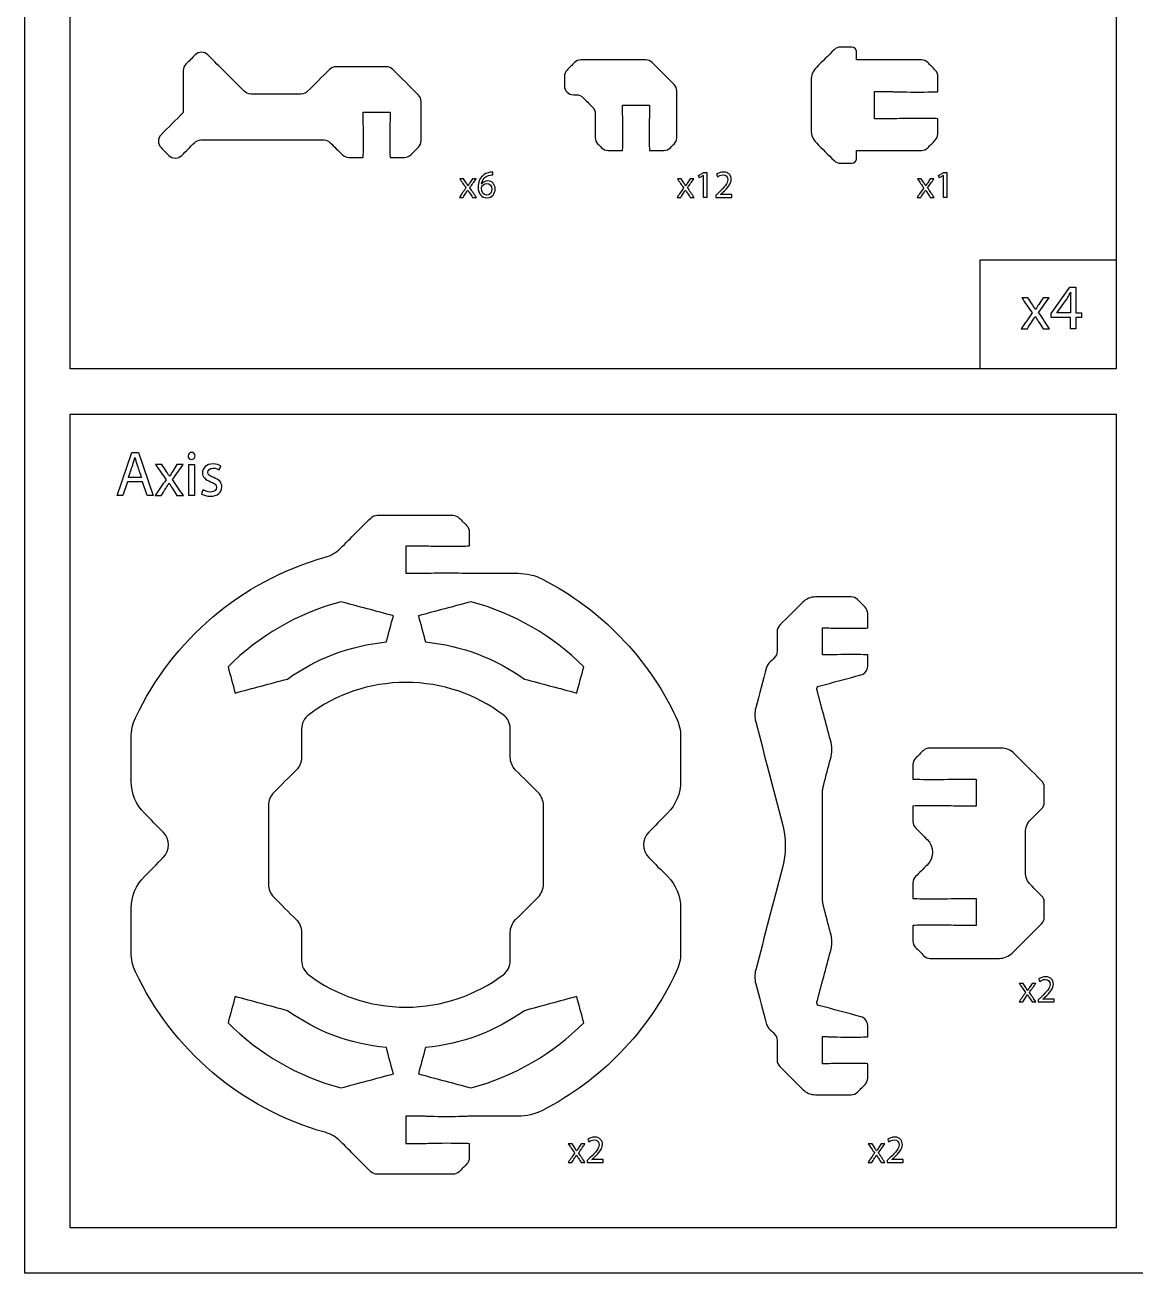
# Model space of a CAD drawing. Extents: x 0 to 395, y 205 to 450.
# Drawn here: x 0 to 122.6, y 205 to 342.9 of the extents above; entities that cross this region are included whole.
import ezdxf

# ---------------------------------------------------------------- set-up
doc = ezdxf.new("R2010")
doc.units = 0
doc.header["$MEASUREMENT"] = 0
doc.layers.add('DEFAULT', color=18, linetype='CONTINUOUS')

msp = doc.modelspace()

# ---------------------------------------------------------------- linework, layer by layer
at = {"layer": 'DEFAULT', "color": 18}
for points in [[(395, 205), (0, 205), (0, 450), (395, 450)], [(120.56, 304.92), (5, 304.92), (5, 445), (120.56, 445)], [(74.97, 326.26), (74.96, 326.26), (74.48, 326), (74.41, 326.29), (75.01, 326.61), (75.33, 326.61), (75.33, 323.86), (74.97, 323.86)], [(101.49, 326.26), (101.48, 326.26), (101.01, 326), (100.93, 326.29), (101.53, 326.61), (101.85, 326.61), (101.85, 323.86), (101.49, 323.86)], [(120.56, 304.92), (105.54, 304.92), (105.54, 316.96), (120.56, 316.96)], [(115.51, 309.35), (115.51, 310.6), (113.38, 310.6), (113.38, 311.01), (115.43, 313.94), (116.1, 313.94), (116.1, 311.09), (116.74, 311.09), (116.74, 310.6), (116.1, 310.6), (116.1, 309.35)], [(120.56, 210), (5, 210), (5, 299.92), (120.56, 299.92)], [(11.31, 292.41), (10.81, 290.91), (10.18, 290.91), (11.79, 295.67), (12.53, 295.67), (14.16, 290.91), (13.5, 290.91), (12.99, 292.41)], [(18.1, 294.33), (18.72, 294.33), (18.72, 290.91), (18.1, 290.91)]]:
    msp.add_lwpolyline(points, close=True, dxfattribs=at)
at = {"layer": 'DEFAULT', "color": 1}
for points, knots in [([(43.77, 334.46), (43.77, 333.01), (43.77, 331.56), (43.77, 330.11), (43.77, 329.85), (43.66, 329.59), (43.48, 329.41), (43.2, 329.13), (42.92, 328.85), (42.65, 328.58), (42.46, 328.39), (42.2, 328.28), (41.94, 328.28), (41.41, 328.28), (40.88, 328.28), (40.35, 328.28), (40.33, 328.28), (40.3, 328.9), (40.3, 330.28), (40.3, 331.67), (40.35, 332.66), (40.35, 332.79), (40.35, 332.95), (40.35, 333.12), (40.35, 333.29), (39.35, 333.29), (38.35, 333.29), (37.36, 333.29), (37.36, 333.12), (37.36, 332.95), (37.36, 332.79), (37.36, 332.66), (37.4, 331.67), (37.4, 330.28), (37.4, 328.9), (37.38, 328.28), (37.36, 328.28), (36.83, 328.28), (36.3, 328.28), (35.77, 328.28), (35.5, 328.28), (35.25, 328.39), (35.06, 328.58), (34.62, 329.02), (34.18, 329.46), (33.73, 329.9), (33.54, 330.09), (33.29, 330.2), (33.03, 330.2), (28.5, 330.2), (23.97, 330.2), (19.44, 330.2), (19.17, 330.2), (18.92, 330.09), (18.73, 329.9), (18.26, 329.43), (17.79, 328.96), (17.32, 328.49), (16.93, 328.1), (16.29, 328.1), (15.9, 328.49), (15.61, 328.78), (15.32, 329.07), (15.03, 329.37), (14.64, 329.76), (14.64, 330.39), (15.03, 330.78), (15.85, 331.6), (16.67, 332.42), (17.49, 333.25), (17.49, 334.79), (17.49, 336.33), (17.49, 337.88), (17.49, 338.14), (17.59, 338.39), (17.78, 338.58), (18.12, 338.92), (18.46, 339.26), (18.8, 339.6), (19.19, 339.99), (19.82, 339.99), (20.21, 339.6), (21.55, 338.26), (22.89, 336.92), (24.23, 335.58), (24.42, 335.39), (24.68, 335.28), (24.94, 335.28), (26.8, 335.28), (28.66, 335.28), (30.53, 335.28), (30.79, 335.28), (31.05, 335.39), (31.23, 335.58), (32.04, 336.38), (32.84, 337.19), (33.65, 337.99), (33.83, 338.18), (34.09, 338.29), (34.35, 338.29), (36.22, 338.29), (38.08, 338.29), (39.94, 338.29), (40.2, 338.29), (40.46, 338.18), (40.65, 337.99), (41.59, 337.05), (42.53, 336.11), (43.48, 335.16), (43.66, 334.98), (43.77, 334.72), (43.77, 334.46)], [1, 1, 1, 1, 13.312, 13.312, 13.312, 14.312, 14.312, 14.312, 17.635402, 17.635402, 17.635402, 18.635402, 18.635402, 18.635402, 23.131402, 23.131402, 23.131402, 24.131402, 24.131402, 24.131402, 25.131402, 25.131402, 25.131402, 26.551402, 26.551402, 26.551402, 35.051402, 35.051402, 35.051402, 36.471402, 36.471402, 36.471402, 37.471402, 37.471402, 37.471402, 38.471402, 38.471402, 38.471402, 42.968402, 42.968402, 42.968402, 43.968402, 43.968402, 43.968402, 49.29504, 49.29504, 49.29504, 50.29504, 50.29504, 50.29504, 88.81004, 88.81004, 88.81004, 89.81004, 89.81004, 89.81004, 95.481743, 95.481743, 95.481743, 96.481743, 96.481743, 96.481743, 100.001014, 100.001014, 100.001014, 101.001014, 101.001014, 101.001014, 110.891317, 110.891317, 110.891317, 124.007317, 124.007317, 124.007317, 125.007317, 125.007317, 125.007317, 129.088738, 129.088738, 129.088738, 130.088738, 130.088738, 130.088738, 146.215017, 146.215017, 146.215017, 147.215017, 147.215017, 147.215017, 163.045017, 163.045017, 163.045017, 164.045017, 164.045017, 164.045017, 173.726018, 173.726018, 173.726018, 174.726018, 174.726018, 174.726018, 190.557018, 190.557018, 190.557018, 191.557018, 191.557018, 191.557018, 202.89901, 202.89901, 202.89901, 203.89901, 203.89901, 203.89901, 203.89901]), ([(100.56, 337.92), (100.75, 337.74), (100.86, 337.48), (100.86, 337.22), (100.86, 336.66), (100.86, 336.1), (100.85, 335.54), (100.85, 335.51), (99.74, 335.5), (98.35, 335.5), (96.97, 335.5), (95.98, 335.54), (95.85, 335.54), (95.19, 335.54), (94.52, 335.54), (93.86, 335.54), (93.86, 334.54), (93.86, 333.54), (93.86, 332.54), (94.52, 332.54), (95.19, 332.54), (95.85, 332.54), (95.98, 332.54), (96.97, 332.59), (98.35, 332.59), (99.74, 332.59), (100.85, 332.57), (100.85, 332.54), (100.85, 331.99), (100.85, 331.43), (100.85, 330.87), (100.85, 330.61), (100.75, 330.35), (100.56, 330.17), (100.29, 329.89), (100.01, 329.61), (99.74, 329.34), (99.55, 329.15), (99.29, 329.04), (99.03, 329.04), (96.64, 329.04), (94.25, 329.04), (91.86, 329.04), (91.86, 328.74), (91.86, 328.43), (91.86, 328.13), (91.86, 327.85), (91.63, 327.63), (91.36, 327.63), (90.94, 327.63), (90.52, 327.63), (90.1, 327.63), (89.83, 327.63), (89.58, 327.74), (89.39, 327.92), (88.74, 328.57), (88.09, 329.22), (87.44, 329.87), (87.07, 330.25), (86.86, 330.76), (86.86, 331.29), (86.86, 333.13), (86.86, 334.96), (86.86, 336.8), (86.86, 337.33), (87.07, 337.84), (87.44, 338.22), (88.09, 338.87), (88.74, 339.52), (89.39, 340.17), (89.58, 340.35), (89.83, 340.46), (90.1, 340.46), (90.52, 340.46), (90.94, 340.46), (91.36, 340.46), (91.63, 340.46), (91.86, 340.24), (91.86, 339.96), (91.86, 339.66), (91.86, 339.35), (91.86, 339.05), (94.25, 339.05), (96.64, 339.05), (99.03, 339.05), (99.29, 339.05), (99.55, 338.94), (99.74, 338.75), (100.01, 338.48), (100.29, 338.2), (100.56, 337.92)], [3.319866, 3.319866, 3.319866, 3.319866, 4.319866, 4.319866, 4.319866, 9.062873, 9.062873, 9.062873, 10.062873, 10.062873, 10.062873, 11.062873, 11.062873, 11.062873, 16.722873, 16.722873, 16.722873, 25.222873, 25.222873, 25.222873, 30.882873, 30.882873, 30.882873, 31.882873, 31.882873, 31.882873, 32.882873, 32.882873, 32.882873, 37.620873, 37.620873, 37.620873, 38.620873, 38.620873, 38.620873, 41.936501, 41.936501, 41.936501, 42.936501, 42.936501, 42.936501, 63.270501, 63.270501, 63.270501, 65.863501, 65.863501, 65.863501, 66.863501, 66.863501, 66.863501, 70.431501, 70.431501, 70.431501, 71.431501, 71.431501, 71.431501, 79.245739, 79.245739, 79.245739, 80.245739, 80.245739, 80.245739, 95.883739, 95.883739, 95.883739, 96.883739, 96.883739, 96.883739, 104.69727, 104.69727, 104.69727, 105.69727, 105.69727, 105.69727, 109.26527, 109.26527, 109.26527, 110.26527, 110.26527, 110.26527, 112.85827, 112.85827, 112.85827, 133.19427, 133.19427, 133.19427, 134.19427, 134.19427, 134.19427, 137.514137, 137.514137, 137.514137, 137.514137]), ([(72.01, 335.63), (72.01, 333.91), (72.01, 332.18), (72.01, 330.46), (72.01, 330.2), (71.9, 329.94), (71.72, 329.75), (71.58, 329.61), (71.44, 329.48), (71.3, 329.34), (71.11, 329.15), (70.86, 329.04), (70.59, 329.04), (70.06, 329.04), (69.53, 329.04), (69.01, 329.04), (68.98, 329.04), (68.96, 329.66), (68.96, 331.04), (68.96, 332.43), (69.01, 333.42), (69.01, 333.55), (69.01, 333.71), (69.01, 333.88), (69.01, 334.05), (68.01, 334.05), (67.01, 334.05), (66.01, 334.05), (66.01, 333.88), (66.01, 333.71), (66.01, 333.55), (66.01, 333.42), (66.06, 332.43), (66.06, 331.04), (66.06, 329.66), (66.03, 329.04), (66.01, 329.04), (65.48, 329.04), (64.95, 329.04), (64.42, 329.04), (64.16, 329.04), (63.9, 329.15), (63.71, 329.34), (63.58, 329.48), (63.44, 329.61), (63.3, 329.75), (63.11, 329.94), (63.01, 330.19), (63.01, 330.46), (63.01, 331.34), (63.01, 332.23), (63.01, 333.11), (63.01, 333.38), (62.9, 333.63), (62.71, 333.82), (62.35, 334.18), (61.99, 334.54), (61.62, 334.91), (61.44, 335.09), (61.18, 335.2), (60.92, 335.2), (60.81, 335.2), (60.7, 335.2), (60.59, 335.2), (60.04, 335.2), (59.59, 335.65), (59.59, 336.2), (59.59, 336.54), (59.59, 336.88), (59.59, 337.22), (59.59, 337.48), (59.7, 337.74), (59.89, 337.92), (60.16, 338.2), (60.44, 338.48), (60.71, 338.75), (60.9, 338.94), (61.15, 339.05), (61.42, 339.05), (63.81, 339.05), (66.2, 339.05), (68.59, 339.05), (68.86, 339.05), (69.11, 338.94), (69.3, 338.75), (70.1, 337.95), (70.91, 337.14), (71.72, 336.34), (71.9, 336.15), (72.01, 335.9), (72.01, 335.63)], [1, 1, 1, 1, 15.661, 15.661, 15.661, 16.661, 16.661, 16.661, 18.329772, 18.329772, 18.329772, 19.329772, 19.329772, 19.329772, 23.825772, 23.825772, 23.825772, 24.825772, 24.825772, 24.825772, 25.825772, 25.825772, 25.825772, 27.245772, 27.245772, 27.245772, 35.745772, 35.745772, 35.745772, 37.165772, 37.165772, 37.165772, 38.165772, 38.165772, 38.165772, 39.165772, 39.165772, 39.165772, 43.661772, 43.661772, 43.661772, 44.661772, 44.661772, 44.661772, 46.330544, 46.330544, 46.330544, 47.330544, 47.330544, 47.330544, 54.842544, 54.842544, 54.842544, 55.842544, 55.842544, 55.842544, 60.212464, 60.212464, 60.212464, 61.212464, 61.212464, 61.212464, 62.123464, 62.123464, 62.123464, 63.123464, 63.123464, 63.123464, 66.006464, 66.006464, 66.006464, 67.006464, 67.006464, 67.006464, 70.321383, 70.321383, 70.321383, 71.321383, 71.321383, 71.321383, 91.652383, 91.652383, 91.652383, 92.652383, 92.652383, 92.652383, 102.33197, 102.33197, 102.33197, 103.33197, 103.33197, 103.33197, 103.33197]), ([(72.44, 264.22), (72.44, 264.96), (72.27, 265.7), (71.95, 266.37), (68.85, 272.95), (63.64, 278.35), (57.18, 281.67), (56.34, 282.1), (55.41, 282.32), (54.46, 282.32), (52.67, 282.32), (50.88, 282.32), (49.09, 282.32), (48.88, 282.32), (47.97, 282.37), (46.59, 282.37), (45.21, 282.37), (44.21, 282.32), (44.09, 282.32), (43.42, 282.32), (42.75, 282.32), (42.09, 282.32), (42.09, 283.32), (42.09, 284.32), (42.09, 285.32), (42.75, 285.32), (43.42, 285.32), (44.09, 285.32), (44.21, 285.32), (45.21, 285.27), (46.59, 285.27), (47.97, 285.27), (49.09, 285.29), (49.09, 285.32), (49.09, 285.85), (49.09, 286.37), (49.09, 286.9), (49.09, 287.17), (48.98, 287.42), (48.79, 287.61), (48.52, 287.89), (48.25, 288.16), (47.97, 288.43), (47.79, 288.62), (47.53, 288.73), (47.26, 288.73), (44.48, 288.73), (41.69, 288.73), (38.91, 288.73), (38.64, 288.73), (38.39, 288.63), (38.2, 288.43), (37.09, 287.32), (35.98, 286.21), (34.87, 285.1), (34.4, 284.63), (33.81, 284.28), (33.16, 284.09), (23.88, 281.49), (16.25, 274.93), (12.21, 266.35), (11.9, 265.68), (11.73, 264.95), (11.73, 264.21), (11.73, 262.59), (11.73, 260.96), (11.73, 259.34), (11.73, 258.01), (12.26, 256.74), (13.2, 255.8), (13.89, 255.11), (14.58, 254.42), (15.27, 253.73), (16.05, 252.95), (16.05, 251.68), (15.27, 250.9), (14.58, 250.21), (13.89, 249.52), (13.2, 248.83), (12.26, 247.89), (11.73, 246.62), (11.73, 245.3), (11.73, 243.67), (11.73, 242.05), (11.73, 240.43), (11.73, 239.69), (11.9, 238.95), (12.21, 238.28), (16.25, 229.7), (23.88, 223.15), (33.16, 220.55), (33.81, 220.36), (34.4, 220.01), (34.87, 219.53), (35.98, 218.42), (37.09, 217.31), (38.2, 216.2), (38.39, 216.01), (38.64, 215.91), (38.91, 215.91), (41.69, 215.91), (44.48, 215.91), (47.26, 215.91), (47.53, 215.91), (47.78, 216.01), (47.97, 216.2), (48.24, 216.47), (48.52, 216.75), (48.79, 217.03), (48.98, 217.22), (49.09, 217.47), (49.09, 217.73), (49.09, 218.26), (49.09, 218.79), (49.09, 219.32), (49.09, 219.34), (47.97, 219.37), (46.59, 219.37), (45.21, 219.37), (44.21, 219.32), (44.09, 219.32), (43.42, 219.32), (42.75, 219.32), (42.09, 219.32), (42.09, 220.32), (42.09, 221.32), (42.09, 222.32), (42.75, 222.32), (43.42, 222.32), (44.09, 222.32), (44.21, 222.32), (45.21, 222.27), (46.59, 222.27), (47.97, 222.27), (48.88, 222.32), (49.09, 222.32), (50.88, 222.32), (52.67, 222.32), (54.46, 222.32), (55.41, 222.32), (56.34, 222.54), (57.18, 222.97), (63.64, 226.29), (68.85, 231.68), (71.95, 238.27), (72.27, 238.94), (72.44, 239.67), (72.44, 240.42), (72.44, 242.05), (72.44, 243.67), (72.44, 245.3), (72.44, 246.63), (71.91, 247.9), (70.97, 248.84), (70.28, 249.52), (69.59, 250.21), (68.91, 250.9), (68.12, 251.68), (68.12, 252.95), (68.91, 253.73), (69.59, 254.42), (70.28, 255.11), (70.97, 255.8), (71.91, 256.74), (72.44, 258.01), (72.44, 259.33), (72.44, 260.96), (72.44, 262.59), (72.44, 264.22)], [14.849, 14.849, 14.849, 14.849, 15.849, 15.849, 15.849, 16.849, 16.849, 16.849, 17.849, 17.849, 17.849, 33.079, 33.079, 33.079, 34.079, 34.079, 34.079, 35.079, 35.079, 35.079, 40.749, 40.749, 40.749, 49.249, 49.249, 49.249, 54.919, 54.919, 54.919, 55.919, 55.919, 55.919, 56.919, 56.919, 56.919, 61.419, 61.419, 61.419, 62.419, 62.419, 62.419, 65.708461, 65.708461, 65.708461, 66.708461, 66.708461, 66.708461, 90.388461, 90.388461, 90.388461, 91.388461, 91.388461, 91.388461, 104.738637, 104.738637, 104.738637, 105.738637, 105.738637, 105.738637, 106.738637, 106.738637, 106.738637, 107.738637, 107.738637, 107.738637, 121.547637, 121.547637, 121.547637, 122.547637, 122.547637, 122.547637, 130.84907, 130.84907, 130.84907, 131.84907, 131.84907, 131.84907, 140.150504, 140.150504, 140.150504, 141.150504, 141.150504, 141.150504, 154.949504, 154.949504, 154.949504, 155.949504, 155.949504, 155.949504, 156.949504, 156.949504, 156.949504, 157.949504, 157.949504, 157.949504, 171.29968, 171.29968, 171.29968, 172.29968, 172.29968, 172.29968, 195.97968, 195.97968, 195.97968, 196.97968, 196.97968, 196.97968, 200.293182, 200.293182, 200.293182, 201.293182, 201.293182, 201.293182, 205.783182, 205.783182, 205.783182, 206.783182, 206.783182, 206.783182, 207.783182, 207.783182, 207.783182, 213.453182, 213.453182, 213.453182, 221.953182, 221.953182, 221.953182, 227.623182, 227.623182, 227.623182, 228.623182, 228.623182, 228.623182, 229.623182, 229.623182, 229.623182, 244.853182, 244.853182, 244.853182, 245.853182, 245.853182, 245.853182, 246.853182, 246.853182, 246.853182, 247.853182, 247.853182, 247.853182, 261.692182, 261.692182, 261.692182, 262.692182, 262.692182, 262.692182, 270.979474, 270.979474, 270.979474, 271.979474, 271.979474, 271.979474, 280.266765, 280.266765, 280.266765, 281.266765, 281.266765, 281.266765, 295.115765, 295.115765, 295.115765, 295.115765]), ([(34.9, 279.18), (36.83, 278.66), (38.77, 278.14), (40.7, 277.63), (40.44, 276.66), (40.18, 275.69), (39.93, 274.73), (35.88, 274.34), (32.14, 272.88), (29, 270.64), (27.07, 270.12), (25.14, 269.61), (23.21, 269.09), (22.96, 270.06), (22.7, 271.02), (22.44, 271.99), (25.84, 275.38), (30.11, 277.9), (34.9, 279.18)], [1, 1, 1, 1, 18.028285, 18.028285, 18.028285, 26.537598, 26.537598, 26.537598, 27.537598, 27.537598, 27.537598, 44.527245, 44.527245, 44.527245, 53.036557, 53.036557, 53.036557, 54.036557, 54.036557, 54.036557, 54.036557]), ([(60.96, 269.09), (59.03, 269.61), (57.1, 270.12), (55.17, 270.64), (52.04, 272.88), (48.3, 274.34), (44.25, 274.73), (43.99, 275.69), (43.73, 276.66), (43.47, 277.63), (45.41, 278.14), (47.35, 278.66), (49.28, 279.18), (54.06, 277.9), (58.34, 275.38), (61.74, 271.99), (61.48, 271.02), (61.22, 270.06), (60.96, 269.09)], [0, 0, 0, 0, 16.989647, 16.989647, 16.989647, 17.989647, 17.989647, 17.989647, 26.498959, 26.498959, 26.498959, 43.536905, 43.536905, 43.536905, 44.536905, 44.536905, 44.536905, 53.046218, 53.046218, 53.046218, 53.046218]), ([(88.1, 276.29), (88.1, 275.29), (88.1, 274.29), (88.1, 273.3), (88.27, 273.3), (88.43, 273.3), (88.6, 273.3), (88.73, 273.3), (89.72, 273.34), (91.1, 273.34), (92.49, 273.34), (93.1, 273.32), (93.1, 273.3), (93.1, 272.88), (93.1, 272.47), (93.1, 272.06), (93.1, 271.61), (92.8, 271.21), (92.36, 271.1), (90.81, 270.68), (89.26, 270.26), (87.71, 269.85), (87.55, 269.81), (87.45, 269.64), (87.49, 269.48), (87.99, 267.61), (88.49, 265.74), (88.99, 263.87), (89.18, 263.2), (89.18, 262.48), (88.99, 261.8), (88.74, 260.86), (88.49, 259.92), (88.24, 258.97), (88.15, 258.64), (88.1, 258.29), (88.1, 257.94), (88.1, 254.12), (88.1, 250.3), (88.1, 246.47), (88.1, 246.13), (88.15, 245.78), (88.24, 245.44), (88.49, 244.5), (88.74, 243.55), (88.99, 242.61), (89.18, 241.93), (89.18, 241.22), (88.99, 240.54), (88.49, 238.67), (87.99, 236.8), (87.49, 234.93), (87.45, 234.77), (87.55, 234.61), (87.71, 234.56), (89.26, 234.15), (90.81, 233.73), (92.36, 233.32), (92.8, 233.2), (93.1, 232.8), (93.1, 232.35), (93.1, 231.94), (93.1, 231.53), (93.1, 231.12), (93.1, 231.09), (92.49, 231.07), (91.1, 231.07), (89.72, 231.07), (88.73, 231.12), (88.6, 231.12), (88.43, 231.12), (88.27, 231.12), (88.1, 231.12), (88.1, 230.12), (88.1, 229.12), (88.1, 228.12), (88.27, 228.12), (88.43, 228.12), (88.6, 228.12), (88.73, 228.12), (89.72, 228.17), (91.1, 228.17), (92.49, 228.17), (93.1, 228.15), (93.1, 228.12), (93.1, 227.59), (93.1, 227.06), (93.1, 226.53), (93.1, 226.27), (93, 226.01), (92.81, 225.83), (92.53, 225.55), (92.26, 225.27), (91.98, 225), (91.79, 224.81), (91.54, 224.7), (91.27, 224.7), (89.96, 224.7), (88.65, 224.7), (87.34, 224.7), (86.81, 224.7), (86.31, 224.91), (85.93, 225.29), (85.09, 226.13), (84.24, 226.98), (83.39, 227.83), (83.21, 228.01), (83.1, 228.27), (83.1, 228.53), (83.1, 229.26), (83.1, 229.98), (83.1, 230.7), (83.1, 230.97), (83, 231.22), (82.81, 231.41), (82.6, 231.62), (82.4, 231.82), (82.19, 232.03), (82.07, 232.15), (81.98, 232.31), (81.94, 232.48), (81.53, 233.97), (81.13, 235.47), (80.73, 236.97), (80.6, 237.47), (80.6, 238), (80.73, 238.5), (81.71, 242.23), (82.68, 245.95), (83.66, 249.67), (84.1, 251.33), (84.1, 253.08), (83.66, 254.75), (82.68, 258.47), (81.71, 262.19), (80.73, 265.91), (80.6, 266.41), (80.6, 266.94), (80.73, 267.45), (81.13, 268.94), (81.53, 270.44), (81.94, 271.94), (81.98, 272.11), (82.07, 272.26), (82.19, 272.38), (82.4, 272.59), (82.6, 272.8), (82.81, 273), (83, 273.19), (83.1, 273.44), (83.1, 273.71), (83.1, 274.43), (83.1, 275.16), (83.1, 275.88), (83.1, 276.15), (83.21, 276.4), (83.39, 276.59), (84.24, 277.43), (85.09, 278.28), (85.93, 279.12), (86.31, 279.5), (86.81, 279.71), (87.34, 279.71), (88.65, 279.71), (89.96, 279.71), (91.27, 279.71), (91.54, 279.71), (91.79, 279.6), (91.98, 279.42), (92.26, 279.14), (92.53, 278.86), (92.81, 278.59), (93, 278.4), (93.1, 278.15), (93.1, 277.88), (93.1, 277.35), (93.1, 276.82), (93.1, 276.29), (93.1, 276.27), (92.49, 276.24), (91.1, 276.24), (89.72, 276.24), (88.73, 276.29), (88.6, 276.29), (88.43, 276.29), (88.27, 276.29), (88.1, 276.29)], [1.42, 1.42, 1.42, 1.42, 9.92, 9.92, 9.92, 11.34, 11.34, 11.34, 12.34, 12.34, 12.34, 13.34, 13.34, 13.34, 16.835, 16.835, 16.835, 17.835, 17.835, 17.835, 31.498732, 31.498732, 31.498732, 32.498732, 32.498732, 32.498732, 48.955331, 48.955331, 48.955331, 49.955331, 49.955331, 49.955331, 58.265019, 58.265019, 58.265019, 59.265019, 59.265019, 59.265019, 91.761019, 91.761019, 91.761019, 92.761019, 92.761019, 92.761019, 101.070708, 101.070708, 101.070708, 102.070708, 102.070708, 102.070708, 118.527307, 118.527307, 118.527307, 119.527307, 119.527307, 119.527307, 133.191039, 133.191039, 133.191039, 134.191039, 134.191039, 134.191039, 137.686039, 137.686039, 137.686039, 138.686039, 138.686039, 138.686039, 139.686039, 139.686039, 139.686039, 141.106039, 141.106039, 141.106039, 149.606039, 149.606039, 149.606039, 151.026039, 151.026039, 151.026039, 152.026039, 152.026039, 152.026039, 153.026039, 153.026039, 153.026039, 157.522039, 157.522039, 157.522039, 158.522039, 158.522039, 158.522039, 161.845441, 161.845441, 161.845441, 162.845441, 162.845441, 162.845441, 173.983441, 173.983441, 173.983441, 174.983441, 174.983441, 174.983441, 185.151636, 185.151636, 185.151636, 186.151636, 186.151636, 186.151636, 192.305636, 192.305636, 192.305636, 193.305636, 193.305636, 193.305636, 195.781928, 195.781928, 195.781928, 196.781928, 196.781928, 196.781928, 209.960737, 209.960737, 209.960737, 210.960737, 210.960737, 210.960737, 243.673056, 243.673056, 243.673056, 244.673056, 244.673056, 244.673056, 277.385376, 277.385376, 277.385376, 278.385376, 278.385376, 278.385376, 291.563218, 291.563218, 291.563218, 292.563218, 292.563218, 292.563218, 295.03951, 295.03951, 295.03951, 296.03951, 296.03951, 296.03951, 302.19451, 302.19451, 302.19451, 303.19451, 303.19451, 303.19451, 313.361998, 313.361998, 313.361998, 314.361998, 314.361998, 314.361998, 325.499998, 325.499998, 325.499998, 326.499998, 326.499998, 326.499998, 329.8234, 329.8234, 329.8234, 330.8234, 330.8234, 330.8234, 335.3194, 335.3194, 335.3194, 336.3194, 336.3194, 336.3194, 337.3194, 337.3194, 337.3194, 338.7394, 338.7394, 338.7394, 338.7394]), ([(31.35, 237.95), (30.85, 238.32), (30.56, 238.92), (30.56, 239.54), (30.56, 240.57), (30.56, 241.61), (30.56, 242.64), (30.56, 243.17), (30.35, 243.68), (29.97, 244.05), (29.14, 244.88), (28.31, 245.71), (27.48, 246.55), (27.1, 246.92), (26.89, 247.43), (26.89, 247.96), (26.89, 250.86), (26.89, 253.77), (26.89, 256.67), (26.89, 257.21), (27.1, 257.71), (27.48, 258.09), (28.31, 258.92), (29.14, 259.75), (29.97, 260.58), (30.35, 260.96), (30.56, 261.47), (30.56, 262), (30.56, 263.03), (30.56, 264.06), (30.56, 265.1), (30.56, 265.72), (30.85, 266.32), (31.35, 266.69), (34.34, 268.93), (38.06, 270.26), (42.09, 270.26), (46.12, 270.26), (49.83, 268.93), (52.83, 266.69), (53.33, 266.32), (53.62, 265.72), (53.62, 265.1), (53.62, 264.06), (53.62, 263.03), (53.62, 262), (53.62, 261.47), (53.83, 260.96), (54.2, 260.58), (55.03, 259.75), (55.86, 258.92), (56.7, 258.09), (57.07, 257.71), (57.28, 257.21), (57.28, 256.67), (57.28, 253.77), (57.28, 250.86), (57.28, 247.96), (57.28, 247.43), (57.07, 246.92), (56.7, 246.55), (55.86, 245.71), (55.03, 244.88), (54.2, 244.05), (53.83, 243.68), (53.62, 243.17), (53.62, 242.64), (53.62, 241.61), (53.62, 240.57), (53.62, 239.54), (53.62, 238.92), (53.33, 238.32), (52.83, 237.95), (49.83, 235.71), (46.12, 234.38), (42.09, 234.38), (38.06, 234.38), (34.34, 235.71), (31.35, 237.95)], [1, 1, 1, 1, 2, 2, 2, 10.772, 10.772, 10.772, 11.772, 11.772, 11.772, 21.769076, 21.769076, 21.769076, 22.769076, 22.769076, 22.769076, 47.473076, 47.473076, 47.473076, 48.473076, 48.473076, 48.473076, 58.470859, 58.470859, 58.470859, 59.470859, 59.470859, 59.470859, 68.252859, 68.252859, 68.252859, 69.252859, 69.252859, 69.252859, 70.252859, 70.252859, 70.252859, 71.252859, 71.252859, 71.252859, 72.252859, 72.252859, 72.252859, 81.034859, 81.034859, 81.034859, 82.034859, 82.034859, 82.034859, 92.032641, 92.032641, 92.032641, 93.032641, 93.032641, 93.032641, 117.736641, 117.736641, 117.736641, 118.736641, 118.736641, 118.736641, 128.733717, 128.733717, 128.733717, 129.733717, 129.733717, 129.733717, 138.505717, 138.505717, 138.505717, 139.505717, 139.505717, 139.505717, 140.505717, 140.505717, 140.505717, 141.505717, 141.505717, 141.505717, 141.505717]), ([(110.54, 253.7), (110.54, 252.23), (110.54, 250.76), (110.54, 249.29), (110.54, 248.76), (110.75, 248.25), (111.12, 247.88), (111.52, 247.48), (111.91, 247.09), (112.31, 246.69), (112.5, 246.51), (112.6, 246.25), (112.6, 245.99), (112.6, 245.43), (112.6, 244.87), (112.6, 244.31), (112.6, 244.04), (112.5, 243.79), (112.31, 243.6), (111.23, 242.52), (110.15, 241.44), (109.06, 240.36), (108.69, 239.98), (108.18, 239.77), (107.65, 239.77), (105.11, 239.77), (102.56, 239.77), (100.02, 239.77), (99.75, 239.77), (99.5, 239.88), (99.31, 240.06), (99.01, 240.37), (98.7, 240.68), (98.4, 240.98), (98.21, 241.17), (98.1, 241.42), (98.1, 241.69), (98.1, 242.26), (98.1, 242.83), (98.1, 243.4), (98.17, 243.43), (99.26, 243.45), (100.6, 243.45), (101.98, 243.45), (102.97, 243.4), (103.1, 243.4), (103.77, 243.4), (104.44, 243.4), (105.1, 243.4), (105.1, 244.4), (105.1, 245.4), (105.1, 246.4), (104.44, 246.4), (103.77, 246.4), (103.1, 246.4), (102.97, 246.4), (101.98, 246.35), (100.6, 246.35), (99.26, 246.35), (98.17, 246.37), (98.1, 246.4), (98.1, 246.97), (98.1, 247.54), (98.1, 248.11), (98.1, 248.37), (98.21, 248.63), (98.4, 248.82), (98.82, 249.24), (99.24, 249.66), (99.66, 250.08), (100.44, 250.86), (100.44, 252.13), (99.66, 252.91), (99.24, 253.33), (98.82, 253.76), (98.4, 254.18), (98.21, 254.37), (98.1, 254.62), (98.1, 254.89), (98.1, 255.46), (98.1, 256.03), (98.1, 256.59), (98.17, 256.62), (99.26, 256.64), (100.6, 256.64), (101.98, 256.64), (102.97, 256.59), (103.1, 256.59), (103.77, 256.59), (104.44, 256.59), (105.1, 256.59), (105.1, 257.59), (105.1, 258.59), (105.1, 259.59), (104.44, 259.59), (103.77, 259.59), (103.1, 259.59), (102.97, 259.59), (101.98, 259.54), (100.6, 259.54), (99.26, 259.54), (98.17, 259.57), (98.1, 259.59), (98.1, 260.12), (98.1, 260.65), (98.1, 261.18), (98.1, 261.44), (98.21, 261.7), (98.4, 261.89), (98.67, 262.16), (98.95, 262.44), (99.22, 262.72), (99.41, 262.9), (99.67, 263.01), (99.93, 263.01), (102.57, 263.01), (105.22, 263.01), (107.86, 263.01), (108.39, 263.01), (108.9, 262.8), (109.28, 262.42), (110.29, 261.41), (111.3, 260.4), (112.31, 259.39), (112.5, 259.2), (112.6, 258.95), (112.6, 258.68), (112.6, 258.12), (112.6, 257.57), (112.6, 257.01), (112.6, 256.74), (112.5, 256.49), (112.31, 256.3), (111.91, 255.91), (111.52, 255.51), (111.12, 255.12), (110.75, 254.74), (110.54, 254.23), (110.54, 253.7)], [1, 1, 1, 1, 13.503, 13.503, 13.503, 14.503, 14.503, 14.503, 19.254758, 19.254758, 19.254758, 20.254758, 20.254758, 20.254758, 25.006758, 25.006758, 25.006758, 26.006758, 26.006758, 26.006758, 39.016815, 39.016815, 39.016815, 40.016815, 40.016815, 40.016815, 61.644815, 61.644815, 61.644815, 62.644815, 62.644815, 62.644815, 66.321063, 66.321063, 66.321063, 67.321063, 67.321063, 67.321063, 72.167063, 72.167063, 72.167063, 73.167063, 73.167063, 73.167063, 74.167063, 74.167063, 74.167063, 79.837063, 79.837063, 79.837063, 88.337063, 88.337063, 88.337063, 94.007063, 94.007063, 94.007063, 95.007063, 95.007063, 95.007063, 96.007063, 96.007063, 96.007063, 100.863063, 100.863063, 100.863063, 101.863063, 101.863063, 101.863063, 106.940797, 106.940797, 106.940797, 107.940797, 107.940797, 107.940797, 113.019238, 113.019238, 113.019238, 114.019238, 114.019238, 114.019238, 118.865238, 118.865238, 118.865238, 119.865238, 119.865238, 119.865238, 120.865238, 120.865238, 120.865238, 126.535238, 126.535238, 126.535238, 135.035238, 135.035238, 135.035238, 140.705238, 140.705238, 140.705238, 141.705238, 141.705238, 141.705238, 142.705238, 142.705238, 142.705238, 147.201238, 147.201238, 147.201238, 148.201238, 148.201238, 148.201238, 151.52464, 151.52464, 151.52464, 152.52464, 152.52464, 152.52464, 175.00264, 175.00264, 175.00264, 176.00264, 176.00264, 176.00264, 188.163463, 188.163463, 188.163463, 189.163463, 189.163463, 189.163463, 193.905463, 193.905463, 193.905463, 194.905463, 194.905463, 194.905463, 199.656513, 199.656513, 199.656513, 200.656513, 200.656513, 200.656513, 200.656513]), ([(34.9, 225.46), (30.11, 226.73), (25.84, 229.25), (22.44, 232.65), (22.7, 233.61), (22.96, 234.58), (23.21, 235.55), (25.14, 235.03), (27.07, 234.51), (29, 233.99), (32.14, 231.75), (35.88, 230.29), (39.93, 229.91), (40.18, 228.94), (40.44, 227.98), (40.7, 227.01), (38.77, 226.49), (36.83, 225.97), (34.9, 225.46)], [17.028285, 17.028285, 17.028285, 17.028285, 18.028285, 18.028285, 18.028285, 26.537598, 26.537598, 26.537598, 43.527245, 43.527245, 43.527245, 44.527245, 44.527245, 44.527245, 53.036557, 53.036557, 53.036557, 70.064843, 70.064843, 70.064843, 70.064843]), ([(49.28, 225.46), (47.35, 225.97), (45.41, 226.49), (43.47, 227.01), (43.73, 227.98), (43.99, 228.94), (44.25, 229.91), (48.3, 230.29), (52.04, 231.75), (55.17, 233.99), (57.1, 234.51), (59.03, 235.03), (60.96, 235.55), (61.22, 234.58), (61.48, 233.61), (61.74, 232.65), (58.34, 229.25), (54.06, 226.73), (49.28, 225.46)], [1, 1, 1, 1, 18.037946, 18.037946, 18.037946, 26.547258, 26.547258, 26.547258, 27.547258, 27.547258, 27.547258, 44.536905, 44.536905, 44.536905, 53.046218, 53.046218, 53.046218, 54.046218, 54.046218, 54.046218, 54.046218])]:
    msp.add_open_spline(points, degree=3, knots=knots, dxfattribs=at)
at = {"layer": 'DEFAULT', "color": 18}
for points, knots in [([(48.44, 325.91), (48.54, 325.76), (48.64, 325.61), (48.73, 325.47), (48.81, 325.35), (48.87, 325.25), (48.94, 325.13), (48.94, 325.13), (48.95, 325.13), (48.95, 325.13), (49.02, 325.25), (49.09, 325.36), (49.16, 325.47), (49.25, 325.62), (49.35, 325.76), (49.44, 325.91), (49.58, 325.91), (49.71, 325.91), (49.85, 325.91), (49.61, 325.58), (49.38, 325.25), (49.15, 324.92), (49.39, 324.56), (49.63, 324.21), (49.87, 323.86), (49.73, 323.86), (49.58, 323.86), (49.44, 323.86), (49.34, 324.01), (49.24, 324.17), (49.14, 324.32), (49.06, 324.44), (48.99, 324.55), (48.91, 324.67), (48.85, 324.55), (48.77, 324.44), (48.7, 324.32), (48.6, 324.17), (48.5, 324.01), (48.4, 323.86), (48.27, 323.86), (48.13, 323.86), (47.99, 323.86), (48.23, 324.21), (48.48, 324.55), (48.72, 324.9), (48.49, 325.24), (48.26, 325.57), (48.03, 325.91), (48.16, 325.91), (48.3, 325.91), (48.44, 325.91)], [1.176, 1.176, 1.176, 1.176, 2.672308, 2.672308, 2.672308, 3.672308, 3.672308, 3.672308, 3.708308, 3.708308, 3.708308, 4.708308, 4.708308, 4.708308, 6.188538, 6.188538, 6.188538, 7.326538, 7.326538, 7.326538, 10.760447, 10.760447, 10.760447, 14.386123, 14.386123, 14.386123, 15.585123, 15.585123, 15.585123, 17.146138, 17.146138, 17.146138, 18.169138, 18.169138, 18.169138, 19.169138, 19.169138, 19.169138, 20.722556, 20.722556, 20.722556, 21.886556, 21.886556, 21.886556, 25.496184, 25.496184, 25.496184, 28.953882, 28.953882, 28.953882, 30.129882, 30.129882, 30.129882, 30.129882]), ([(51.68, 326.35), (51.6, 326.35), (51.5, 326.35), (51.4, 326.33), (50.82, 326.23), (50.51, 325.8), (50.44, 325.35), (50.45, 325.35), (50.45, 325.35), (50.46, 325.35), (50.59, 325.53), (50.82, 325.67), (51.12, 325.67), (51.61, 325.67), (51.95, 325.32), (51.95, 324.78), (51.95, 324.28), (51.61, 323.81), (51.04, 323.81), (50.45, 323.81), (50.06, 324.27), (50.06, 324.98), (50.06, 325.53), (50.26, 325.95), (50.53, 326.22), (50.76, 326.45), (51.06, 326.59), (51.41, 326.63), (51.52, 326.65), (51.61, 326.65), (51.68, 326.65), (51.68, 326.55), (51.68, 326.45), (51.68, 326.35)], [0.864, 0.864, 0.864, 0.864, 1.864, 1.864, 1.864, 2.864, 2.864, 2.864, 2.9, 2.9, 2.9, 3.9, 3.9, 3.9, 4.9, 4.9, 4.9, 5.9, 5.9, 5.9, 6.9, 6.9, 6.9, 7.9, 7.9, 7.9, 8.9, 8.9, 8.9, 9.9, 9.9, 9.9, 10.764, 10.764, 10.764, 10.764]), ([(72.49, 325.91), (72.59, 325.76), (72.68, 325.61), (72.78, 325.47), (72.86, 325.35), (72.92, 325.25), (72.99, 325.13), (72.99, 325.13), (73, 325.13), (73, 325.13), (73.07, 325.25), (73.14, 325.36), (73.21, 325.47), (73.3, 325.62), (73.4, 325.76), (73.49, 325.91), (73.63, 325.91), (73.76, 325.91), (73.89, 325.91), (73.66, 325.58), (73.43, 325.25), (73.2, 324.92), (73.44, 324.56), (73.68, 324.21), (73.92, 323.86), (73.78, 323.86), (73.63, 323.86), (73.49, 323.86), (73.39, 324.01), (73.29, 324.17), (73.19, 324.32), (73.11, 324.44), (73.04, 324.55), (72.96, 324.67), (72.9, 324.55), (72.82, 324.44), (72.75, 324.32), (72.65, 324.17), (72.55, 324.01), (72.45, 323.86), (72.32, 323.86), (72.18, 323.86), (72.04, 323.86), (72.28, 324.21), (72.53, 324.55), (72.77, 324.9), (72.54, 325.24), (72.31, 325.57), (72.08, 325.91), (72.21, 325.91), (72.35, 325.91), (72.49, 325.91)], [0, 0, 0, 0, 1.496308, 1.496308, 1.496308, 2.496308, 2.496308, 2.496308, 2.532308, 2.532308, 2.532308, 3.532308, 3.532308, 3.532308, 5.012538, 5.012538, 5.012538, 6.150538, 6.150538, 6.150538, 9.584447, 9.584447, 9.584447, 13.210123, 13.210123, 13.210123, 14.409123, 14.409123, 14.409123, 15.970138, 15.970138, 15.970138, 16.993138, 16.993138, 16.993138, 17.993138, 17.993138, 17.993138, 19.546556, 19.546556, 19.546556, 20.710556, 20.710556, 20.710556, 24.320184, 24.320184, 24.320184, 27.777882, 27.777882, 27.777882, 28.953882, 28.953882, 28.953882, 28.953882]), ([(76.33, 323.86), (76.33, 323.93), (76.33, 324.01), (76.33, 324.09), (76.43, 324.18), (76.52, 324.28), (76.62, 324.37), (77.32, 325.04), (77.64, 325.39), (77.65, 325.81), (77.65, 326.09), (77.51, 326.35), (77.1, 326.35), (76.85, 326.35), (76.64, 326.22), (76.52, 326.11), (76.48, 326.2), (76.44, 326.29), (76.4, 326.38), (76.59, 326.54), (76.86, 326.66), (77.18, 326.66), (77.77, 326.66), (78.02, 326.25), (78.02, 325.86), (78.02, 325.35), (77.65, 324.94), (77.07, 324.38), (77, 324.31), (76.92, 324.24), (76.85, 324.17), (77.26, 324.17), (77.67, 324.17), (78.09, 324.17), (78.09, 324.06), (78.09, 323.96), (78.09, 323.86), (77.5, 323.86), (76.92, 323.86), (76.33, 323.86)], [4.977, 4.977, 4.977, 4.977, 5.624, 5.624, 5.624, 6.777406, 6.777406, 6.777406, 7.777406, 7.777406, 7.777406, 8.777406, 8.777406, 8.777406, 9.777406, 9.777406, 9.777406, 10.592847, 10.592847, 10.592847, 11.592847, 11.592847, 11.592847, 12.592847, 12.592847, 12.592847, 13.592847, 13.592847, 13.592847, 14.465733, 14.465733, 14.465733, 17.967733, 17.967733, 17.967733, 18.843733, 18.843733, 18.843733, 23.820733, 23.820733, 23.820733, 23.820733]), ([(99.02, 325.91), (99.11, 325.76), (99.21, 325.61), (99.31, 325.47), (99.38, 325.35), (99.45, 325.25), (99.52, 325.13), (99.52, 325.13), (99.52, 325.13), (99.53, 325.13), (99.6, 325.25), (99.66, 325.36), (99.73, 325.47), (99.83, 325.62), (99.92, 325.76), (100.02, 325.91), (100.15, 325.91), (100.29, 325.91), (100.42, 325.91), (100.19, 325.58), (99.96, 325.25), (99.72, 324.92), (99.96, 324.56), (100.2, 324.21), (100.44, 323.86), (100.3, 323.86), (100.16, 323.86), (100.02, 323.86), (99.92, 324.01), (99.82, 324.17), (99.72, 324.32), (99.64, 324.44), (99.57, 324.55), (99.49, 324.67), (99.42, 324.55), (99.35, 324.44), (99.27, 324.32), (99.18, 324.17), (99.08, 324.01), (98.98, 323.86), (98.84, 323.86), (98.7, 323.86), (98.57, 323.86), (98.81, 324.21), (99.05, 324.55), (99.3, 324.9), (99.06, 325.24), (98.83, 325.57), (98.6, 325.91), (98.74, 325.91), (98.88, 325.91), (99.02, 325.91)], [0, 0, 0, 0, 1.496308, 1.496308, 1.496308, 2.496308, 2.496308, 2.496308, 2.532308, 2.532308, 2.532308, 3.532308, 3.532308, 3.532308, 5.012538, 5.012538, 5.012538, 6.150538, 6.150538, 6.150538, 9.584447, 9.584447, 9.584447, 13.210123, 13.210123, 13.210123, 14.409123, 14.409123, 14.409123, 15.970138, 15.970138, 15.970138, 16.993138, 16.993138, 16.993138, 17.993138, 17.993138, 17.993138, 19.546556, 19.546556, 19.546556, 20.710556, 20.710556, 20.710556, 24.320184, 24.320184, 24.320184, 27.777882, 27.777882, 27.777882, 28.953882, 28.953882, 28.953882, 28.953882]), ([(51.57, 324.76), (51.57, 325.15), (51.35, 325.39), (51.01, 325.39), (50.78, 325.39), (50.57, 325.25), (50.47, 325.05), (50.45, 325.01), (50.43, 324.95), (50.43, 324.89), (50.44, 324.43), (50.65, 324.1), (51.04, 324.1), (51.36, 324.1), (51.57, 324.37), (51.57, 324.76)], [1, 1, 1, 1, 2, 2, 2, 3, 3, 3, 4, 4, 4, 5, 5, 5, 6, 6, 6, 6]), ([(115.51, 311.09), (115.51, 311.6), (115.51, 312.11), (115.51, 312.62), (115.51, 312.86), (115.52, 313.1), (115.53, 313.34), (115.52, 313.34), (115.52, 313.34), (115.51, 313.34), (115.37, 313.07), (115.26, 312.87), (115.13, 312.66), (114.75, 312.14), (114.38, 311.62), (114.01, 311.1), (114.01, 311.1), (114.01, 311.09), (114.01, 311.09), (114.51, 311.09), (115.01, 311.09), (115.51, 311.09)], [4.262, 4.262, 4.262, 4.262, 8.603, 8.603, 8.603, 9.603, 9.603, 9.603, 9.662, 9.662, 9.662, 10.662, 10.662, 10.662, 16.108467, 16.108467, 16.108467, 16.148467, 16.148467, 16.148467, 20.410467, 20.410467, 20.410467, 20.410467]), ([(110.81, 312.77), (110.97, 312.52), (111.14, 312.28), (111.3, 312.03), (111.42, 311.84), (111.53, 311.67), (111.64, 311.48), (111.65, 311.48), (111.66, 311.48), (111.66, 311.48), (111.78, 311.68), (111.89, 311.86), (112, 312.04), (112.16, 312.28), (112.32, 312.53), (112.48, 312.77), (112.71, 312.77), (112.93, 312.77), (113.15, 312.77), (112.77, 312.22), (112.38, 311.67), (111.99, 311.12), (112.39, 310.53), (112.79, 309.94), (113.19, 309.35), (112.95, 309.35), (112.72, 309.35), (112.48, 309.35), (112.32, 309.61), (112.15, 309.87), (111.98, 310.12), (111.85, 310.32), (111.73, 310.51), (111.61, 310.71), (111.61, 310.71), (111.61, 310.71), (111.6, 310.71), (111.49, 310.51), (111.37, 310.33), (111.24, 310.12), (111.08, 309.87), (110.91, 309.61), (110.75, 309.35), (110.52, 309.35), (110.29, 309.35), (110.06, 309.35), (110.47, 309.93), (110.87, 310.51), (111.28, 311.1), (110.89, 311.65), (110.5, 312.21), (110.12, 312.77), (110.35, 312.77), (110.58, 312.77), (110.81, 312.77)], [0, 0, 0, 0, 2.49671, 2.49671, 2.49671, 3.49671, 3.49671, 3.49671, 3.55771, 3.55771, 3.55771, 4.55771, 4.55771, 4.55771, 7.026151, 7.026151, 7.026151, 8.927151, 8.927151, 8.927151, 14.655009, 14.655009, 14.655009, 20.702323, 20.702323, 20.702323, 22.702323, 22.702323, 22.702323, 25.304853, 25.304853, 25.304853, 26.304853, 26.304853, 26.304853, 26.344853, 26.344853, 26.344853, 27.344853, 27.344853, 27.344853, 29.937064, 29.937064, 29.937064, 31.877064, 31.877064, 31.877064, 37.89844, 37.89844, 37.89844, 43.66264, 43.66264, 43.66264, 45.62264, 45.62264, 45.62264, 45.62264]), ([(12.86, 292.89), (12.71, 293.35), (12.55, 293.8), (12.4, 294.26), (12.29, 294.57), (12.22, 294.85), (12.15, 295.13), (12.15, 295.13), (12.14, 295.13), (12.14, 295.13), (12.07, 294.85), (11.99, 294.56), (11.9, 294.27), (11.74, 293.81), (11.59, 293.35), (11.43, 292.89), (11.91, 292.89), (12.39, 292.89), (12.86, 292.89)], [0, 0, 0, 0, 4.099337, 4.099337, 4.099337, 5.099337, 5.099337, 5.099337, 5.139337, 5.139337, 5.139337, 6.139337, 6.139337, 6.139337, 10.256987, 10.256987, 10.256987, 14.317987, 14.317987, 14.317987, 14.317987]), ([(18.79, 295.29), (18.8, 295.08), (18.64, 294.91), (18.4, 294.91), (18.18, 294.91), (18.02, 295.08), (18.02, 295.29), (18.02, 295.51), (18.18, 295.68), (18.41, 295.68), (18.64, 295.68), (18.79, 295.51), (18.79, 295.29)], [1, 1, 1, 1, 2, 2, 2, 3, 3, 3, 4, 4, 4, 5, 5, 5, 5]), ([(15.12, 294.33), (15.28, 294.09), (15.45, 293.84), (15.61, 293.6), (15.74, 293.41), (15.84, 293.23), (15.96, 293.04), (15.96, 293.04), (15.97, 293.04), (15.98, 293.04), (16.09, 293.24), (16.2, 293.42), (16.32, 293.6), (16.48, 293.85), (16.64, 294.09), (16.79, 294.33), (17.02, 294.33), (17.24, 294.33), (17.47, 294.33), (17.08, 293.78), (16.69, 293.23), (16.3, 292.68), (16.7, 292.09), (17.1, 291.5), (17.5, 290.91), (17.27, 290.91), (17.03, 290.91), (16.79, 290.91), (16.63, 291.17), (16.46, 291.43), (16.29, 291.68), (16.16, 291.88), (16.05, 292.07), (15.93, 292.28), (15.92, 292.28), (15.92, 292.28), (15.91, 292.28), (15.8, 292.07), (15.68, 291.89), (15.55, 291.68), (15.39, 291.43), (15.22, 291.17), (15.06, 290.91), (14.83, 290.91), (14.6, 290.91), (14.37, 290.91), (14.78, 291.5), (15.18, 292.08), (15.59, 292.66), (15.2, 293.22), (14.82, 293.77), (14.43, 294.33), (14.66, 294.33), (14.89, 294.33), (15.12, 294.33)], [0, 0, 0, 0, 2.496157, 2.496157, 2.496157, 3.496157, 3.496157, 3.496157, 3.556157, 3.556157, 3.556157, 4.556157, 4.556157, 4.556157, 7.024598, 7.024598, 7.024598, 8.925598, 8.925598, 8.925598, 14.653456, 14.653456, 14.653456, 20.701332, 20.701332, 20.701332, 22.702332, 22.702332, 22.702332, 25.304862, 25.304862, 25.304862, 26.304862, 26.304862, 26.304862, 26.344862, 26.344862, 26.344862, 27.344862, 27.344862, 27.344862, 29.937074, 29.937074, 29.937074, 31.877074, 31.877074, 31.877074, 37.898449, 37.898449, 37.898449, 43.662649, 43.662649, 43.662649, 45.622649, 45.622649, 45.622649, 45.622649]), ([(19.67, 291.55), (19.85, 291.43), (20.17, 291.3), (20.48, 291.3), (20.94, 291.3), (21.15, 291.53), (21.15, 291.81), (21.15, 292.11), (20.97, 292.27), (20.51, 292.44), (19.9, 292.66), (19.61, 293), (19.61, 293.41), (19.61, 293.96), (20.05, 294.41), (20.79, 294.41), (21.13, 294.41), (21.44, 294.31), (21.63, 294.2), (21.58, 294.05), (21.52, 293.9), (21.47, 293.75), (21.34, 293.83), (21.09, 293.94), (20.77, 293.94), (20.41, 293.94), (20.2, 293.73), (20.2, 293.48), (20.2, 293.19), (20.41, 293.07), (20.85, 292.9), (21.44, 292.67), (21.75, 292.38), (21.75, 291.87), (21.75, 291.27), (21.28, 290.84), (20.47, 290.84), (20.1, 290.84), (19.75, 290.94), (19.51, 291.08), (19.56, 291.24), (19.61, 291.39), (19.67, 291.55)], [1.41134, 1.41134, 1.41134, 1.41134, 2.41134, 2.41134, 2.41134, 3.41134, 3.41134, 3.41134, 4.41134, 4.41134, 4.41134, 5.41134, 5.41134, 5.41134, 6.41134, 6.41134, 6.41134, 7.41134, 7.41134, 7.41134, 8.764854, 8.764854, 8.764854, 9.764854, 9.764854, 9.764854, 10.764854, 10.764854, 10.764854, 11.764854, 11.764854, 11.764854, 12.764854, 12.764854, 12.764854, 13.764854, 13.764854, 13.764854, 14.764854, 14.764854, 14.764854, 16.176194, 16.176194, 16.176194, 16.176194]), ([(111.93, 234.95), (111.93, 235.02), (111.93, 235.1), (111.93, 235.18), (112.03, 235.27), (112.13, 235.36), (112.23, 235.46), (112.93, 236.13), (113.25, 236.48), (113.25, 236.9), (113.25, 237.18), (113.11, 237.44), (112.7, 237.44), (112.45, 237.44), (112.25, 237.31), (112.12, 237.2), (112.08, 237.29), (112.04, 237.38), (112, 237.46), (112.19, 237.63), (112.46, 237.74), (112.78, 237.74), (113.37, 237.74), (113.62, 237.34), (113.62, 236.94), (113.62, 236.44), (113.25, 236.03), (112.67, 235.47), (112.6, 235.4), (112.53, 235.33), (112.45, 235.26), (112.87, 235.26), (113.28, 235.26), (113.69, 235.26), (113.69, 235.15), (113.69, 235.05), (113.69, 234.95), (113.1, 234.95), (112.52, 234.95), (111.93, 234.95)], [4.977, 4.977, 4.977, 4.977, 5.623, 5.623, 5.623, 6.777103, 6.777103, 6.777103, 7.777103, 7.777103, 7.777103, 8.777103, 8.777103, 8.777103, 9.777103, 9.777103, 9.777103, 10.592545, 10.592545, 10.592545, 11.592545, 11.592545, 11.592545, 12.592545, 12.592545, 12.592545, 13.592545, 13.592545, 13.592545, 14.46543, 14.46543, 14.46543, 17.96743, 17.96743, 17.96743, 18.84243, 18.84243, 18.84243, 23.81943, 23.81943, 23.81943, 23.81943]), ([(110.27, 237), (110.36, 236.85), (110.46, 236.7), (110.56, 236.55), (110.63, 236.44), (110.7, 236.34), (110.76, 236.22), (110.77, 236.22), (110.77, 236.22), (110.78, 236.22), (110.85, 236.34), (110.91, 236.45), (110.98, 236.56), (111.08, 236.7), (111.17, 236.85), (111.27, 237), (111.4, 237), (111.54, 237), (111.67, 237), (111.44, 236.67), (111.2, 236.34), (110.97, 236.01), (111.21, 235.65), (111.45, 235.3), (111.69, 234.95), (111.55, 234.95), (111.41, 234.95), (111.27, 234.95), (111.17, 235.1), (111.07, 235.25), (110.97, 235.41), (110.89, 235.53), (110.82, 235.64), (110.74, 235.76), (110.67, 235.64), (110.6, 235.53), (110.52, 235.41), (110.42, 235.25), (110.33, 235.1), (110.23, 234.95), (110.09, 234.95), (109.95, 234.95), (109.82, 234.95), (110.06, 235.3), (110.3, 235.64), (110.54, 235.99), (110.31, 236.33), (110.08, 236.66), (109.85, 237), (109.99, 237), (110.13, 237), (110.27, 237)], [0, 0, 0, 0, 1.497142, 1.497142, 1.497142, 2.497142, 2.497142, 2.497142, 2.533142, 2.533142, 2.533142, 3.533142, 3.533142, 3.533142, 5.014206, 5.014206, 5.014206, 6.153206, 6.153206, 6.153206, 9.587691, 9.587691, 9.587691, 13.213367, 13.213367, 13.213367, 14.412367, 14.412367, 14.412367, 15.972545, 15.972545, 15.972545, 16.995545, 16.995545, 16.995545, 17.995545, 17.995545, 17.995545, 19.548661, 19.548661, 19.548661, 20.712661, 20.712661, 20.712661, 24.322289, 24.322289, 24.322289, 27.779986, 27.779986, 27.779986, 28.955986, 28.955986, 28.955986, 28.955986]), ([(62.12, 217.22), (62.12, 217.3), (62.12, 217.37), (62.12, 217.45), (62.21, 217.54), (62.31, 217.64), (62.41, 217.73), (63.11, 218.4), (63.43, 218.76), (63.43, 219.17), (63.43, 219.45), (63.3, 219.71), (62.89, 219.71), (62.64, 219.71), (62.43, 219.58), (62.3, 219.48), (62.26, 219.56), (62.22, 219.65), (62.18, 219.74), (62.37, 219.9), (62.65, 220.02), (62.96, 220.02), (63.55, 220.02), (63.8, 219.61), (63.8, 219.22), (63.8, 218.71), (63.44, 218.3), (62.86, 217.74), (62.78, 217.67), (62.71, 217.61), (62.64, 217.53), (63.05, 217.53), (63.46, 217.53), (63.87, 217.53), (63.87, 217.43), (63.87, 217.32), (63.87, 217.22), (63.29, 217.22), (62.7, 217.22), (62.12, 217.22)], [4.977, 4.977, 4.977, 4.977, 5.624, 5.624, 5.624, 6.777406, 6.777406, 6.777406, 7.777406, 7.777406, 7.777406, 8.777406, 8.777406, 8.777406, 9.777406, 9.777406, 9.777406, 10.593759, 10.593759, 10.593759, 11.593759, 11.593759, 11.593759, 12.593759, 12.593759, 12.593759, 13.593759, 13.593759, 13.593759, 14.466965, 14.466965, 14.466965, 17.968965, 17.968965, 17.968965, 18.843965, 18.843965, 18.843965, 23.820965, 23.820965, 23.820965, 23.820965]), ([(95.25, 217.22), (95.25, 217.3), (95.25, 217.37), (95.25, 217.45), (95.35, 217.54), (95.45, 217.64), (95.55, 217.73), (96.25, 218.4), (96.56, 218.76), (96.57, 219.17), (96.57, 219.45), (96.43, 219.71), (96.02, 219.71), (95.77, 219.71), (95.57, 219.58), (95.44, 219.48), (95.4, 219.56), (95.36, 219.65), (95.32, 219.74), (95.51, 219.9), (95.78, 220.02), (96.1, 220.02), (96.69, 220.02), (96.94, 219.61), (96.94, 219.22), (96.94, 218.71), (96.57, 218.3), (95.99, 217.74), (95.92, 217.67), (95.85, 217.61), (95.77, 217.53), (96.19, 217.53), (96.6, 217.53), (97.01, 217.53), (97.01, 217.43), (97.01, 217.32), (97.01, 217.22), (96.42, 217.22), (95.84, 217.22), (95.25, 217.22)], [4.976, 4.976, 4.976, 4.976, 5.623, 5.623, 5.623, 6.776406, 6.776406, 6.776406, 7.776406, 7.776406, 7.776406, 8.776406, 8.776406, 8.776406, 9.776406, 9.776406, 9.776406, 10.592759, 10.592759, 10.592759, 11.592759, 11.592759, 11.592759, 12.592759, 12.592759, 12.592759, 13.592759, 13.592759, 13.592759, 14.465965, 14.465965, 14.465965, 17.966965, 17.966965, 17.966965, 18.841965, 18.841965, 18.841965, 23.817965, 23.817965, 23.817965, 23.817965]), ([(60.45, 219.27), (60.55, 219.12), (60.64, 218.97), (60.74, 218.83), (60.82, 218.71), (60.88, 218.61), (60.95, 218.49), (60.95, 218.49), (60.96, 218.49), (60.96, 218.49), (61.03, 218.62), (61.1, 218.72), (61.16, 218.83), (61.26, 218.98), (61.36, 219.12), (61.45, 219.27), (61.59, 219.27), (61.72, 219.27), (61.85, 219.27), (61.62, 218.94), (61.39, 218.61), (61.16, 218.28), (61.39, 217.93), (61.63, 217.57), (61.87, 217.22), (61.73, 217.22), (61.59, 217.22), (61.45, 217.22), (61.35, 217.37), (61.25, 217.53), (61.15, 217.68), (61.07, 217.8), (61, 217.91), (60.92, 218.04), (60.85, 217.91), (60.78, 217.8), (60.71, 217.68), (60.61, 217.53), (60.51, 217.37), (60.41, 217.22), (60.27, 217.22), (60.14, 217.22), (60, 217.22), (60.24, 217.57), (60.49, 217.92), (60.73, 218.27), (60.5, 218.6), (60.27, 218.93), (60.03, 219.27), (60.17, 219.27), (60.31, 219.27), (60.45, 219.27)], [1.176, 1.176, 1.176, 1.176, 2.672308, 2.672308, 2.672308, 3.672308, 3.672308, 3.672308, 3.708308, 3.708308, 3.708308, 4.708308, 4.708308, 4.708308, 6.188538, 6.188538, 6.188538, 7.326538, 7.326538, 7.326538, 10.760447, 10.760447, 10.760447, 14.386123, 14.386123, 14.386123, 15.585123, 15.585123, 15.585123, 17.1453, 17.1453, 17.1453, 18.1683, 18.1683, 18.1683, 19.1683, 19.1683, 19.1683, 20.720877, 20.720877, 20.720877, 21.884877, 21.884877, 21.884877, 25.495325, 25.495325, 25.495325, 28.952201, 28.952201, 28.952201, 30.128201, 30.128201, 30.128201, 30.128201]), ([(93.59, 219.27), (93.68, 219.12), (93.78, 218.97), (93.88, 218.83), (93.95, 218.71), (94.02, 218.61), (94.08, 218.49), (94.09, 218.49), (94.09, 218.49), (94.1, 218.49), (94.17, 218.62), (94.23, 218.72), (94.3, 218.83), (94.4, 218.98), (94.49, 219.12), (94.59, 219.27), (94.72, 219.27), (94.86, 219.27), (94.99, 219.27), (94.76, 218.94), (94.52, 218.61), (94.29, 218.28), (94.53, 217.93), (94.77, 217.57), (95.01, 217.22), (94.87, 217.22), (94.73, 217.22), (94.59, 217.22), (94.49, 217.37), (94.39, 217.53), (94.29, 217.68), (94.21, 217.8), (94.14, 217.91), (94.06, 218.04), (93.99, 217.91), (93.92, 217.8), (93.84, 217.68), (93.74, 217.53), (93.65, 217.37), (93.55, 217.22), (93.41, 217.22), (93.27, 217.22), (93.14, 217.22), (93.38, 217.57), (93.62, 217.92), (93.86, 218.27), (93.63, 218.6), (93.4, 218.93), (93.17, 219.27), (93.31, 219.27), (93.45, 219.27), (93.59, 219.27)], [0, 0, 0, 0, 1.496308, 1.496308, 1.496308, 2.496308, 2.496308, 2.496308, 2.532308, 2.532308, 2.532308, 3.532308, 3.532308, 3.532308, 5.012538, 5.012538, 5.012538, 6.151538, 6.151538, 6.151538, 9.586024, 9.586024, 9.586024, 13.211699, 13.211699, 13.211699, 14.410699, 14.410699, 14.410699, 15.970877, 15.970877, 15.970877, 16.993877, 16.993877, 16.993877, 17.993877, 17.993877, 17.993877, 19.546993, 19.546993, 19.546993, 20.710993, 20.710993, 20.710993, 24.321441, 24.321441, 24.321441, 27.778317, 27.778317, 27.778317, 28.954317, 28.954317, 28.954317, 28.954317])]:
    msp.add_open_spline(points, degree=3, knots=knots, dxfattribs=at)

doc.saveas('drawing.dxf')
